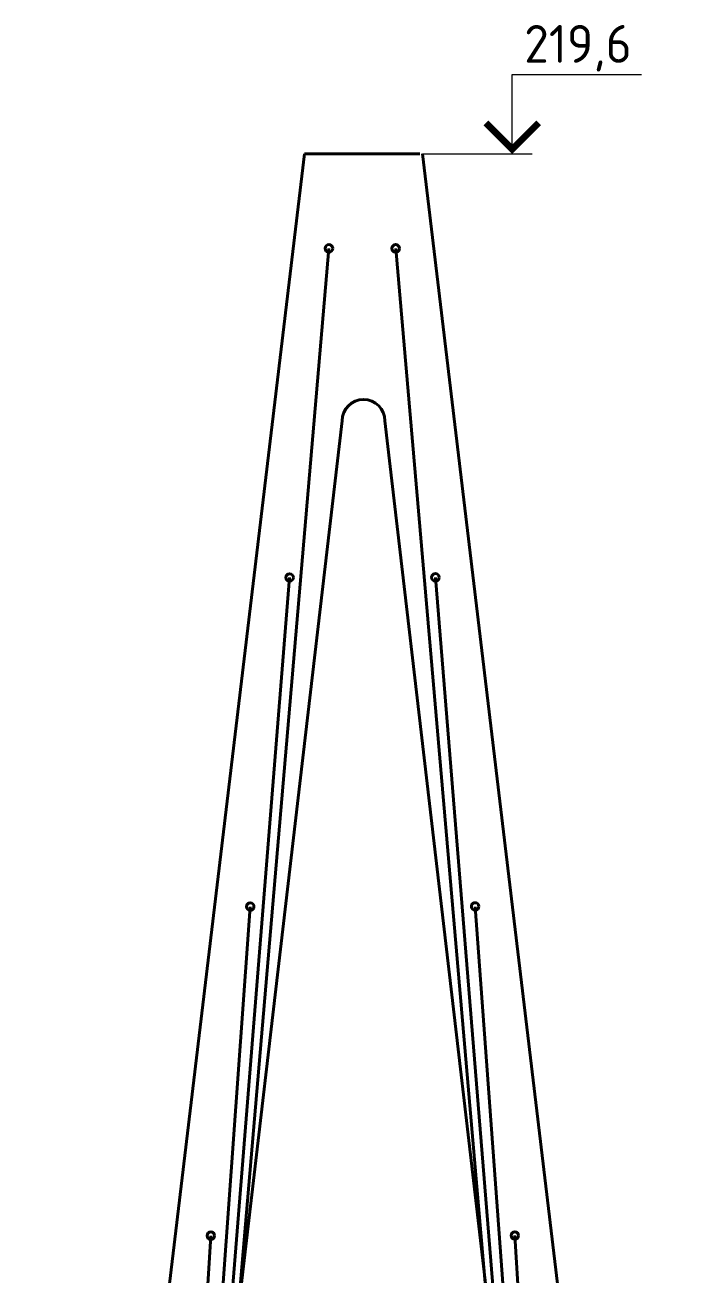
# Model space of a CAD drawing. Header units: millimetres. Extents: x 82 to 1107, y 39 to 638.
# Drawn here: x 1042.3 to 1078.2, y 538 to 604.1 of the extents above; entities that cross this region are included whole.
import ezdxf

# ---------------------------------------------------------------- set-up
doc = ezdxf.new("R2010")
doc.units = ezdxf.units.MM
doc.layers.add('2', color=7, linetype='Continuous', lineweight=15)
doc.layers.add('elevation', color=250, linetype='Continuous', lineweight=40)
doc.styles.add('GOST-2.304_Type-B', font='')
doc.styles.get('GOST-2.304_Type-B').set_extended_font_data('GOST Common')

msp = doc.modelspace()

# ---------------------------------------------------------------- linework, layer by layer
at = {"layer": '2', "linetype": 'Continuous'}
for p, q in [((1068.133, 597.318), (1068.133, 601.518)), ((1068.133, 601.518), (1074.976, 601.518)), ((1063.37, 597.318), (1069.183, 597.318))]:
    msp.add_line(p, q, dxfattribs=at)
msp.add_lwpolyline([(1066.733, 598.965, 0.35, 0.35, 0), (1068.133, 597.565, 0.35, 0.35, 0), (1069.533, 598.965, 0.35, 0.35, 0)], format="xyseb", dxfattribs=at)
at = {"layer": 'elevation'}
for p, q in [((1057.137, 597.318), (1042.331, 473.5)), ((1063.237, 597.318), (1057.137, 597.318)), ((1063.37, 597.318), (1078.176, 473.5)), ((1059.117, 583.186), (1046.331, 473.5)), ((1061.39, 583.186), (1074.176, 473.5))]:
    msp.add_line(p, q, dxfattribs=at)
at = {"layer": 'elevation', "color": 18, "true_color": 0x000000}
for p, q in [((1058.422, 592.318), (1047.869, 468.946)), ((1061.957, 592.32), (1072.646, 468.96)), ((1056.339, 574.892), (1047.869, 468.946)), ((1064.06, 574.896), (1072.646, 468.96)), ((1054.253, 557.446), (1047.869, 468.946)), ((1066.165, 557.453), (1072.646, 468.96)), ((1047.869, 468.946), (1052.171, 540.04)), ((1072.646, 468.96), (1068.266, 540.048))]:
    msp.add_line(p, q, dxfattribs=at)
for centre in [(1058.422, 592.318), (1061.952, 592.318), (1061.957, 592.32), (1056.339, 574.892), (1064.06, 574.896), (1054.255, 557.466), (1066.163, 557.472), (1052.171, 540.04), (1068.266, 540.048)]:
    msp.add_circle(centre, 0.2, dxfattribs=at)
at = {"layer": 'elevation'}
msp.add_arc((1060.254, 583.186), 1.136, 360, 180, dxfattribs=at)

# ---------------------------------------------------------------- texts
at = {"layer": '2', "linetype": 'Continuous', "style": 'GOST-2.304_Type-B'}
msp.add_text('219,6', height=2, dxfattribs=at).set_placement((1068.763, 602.148))

doc.saveas('drawing.dxf')
